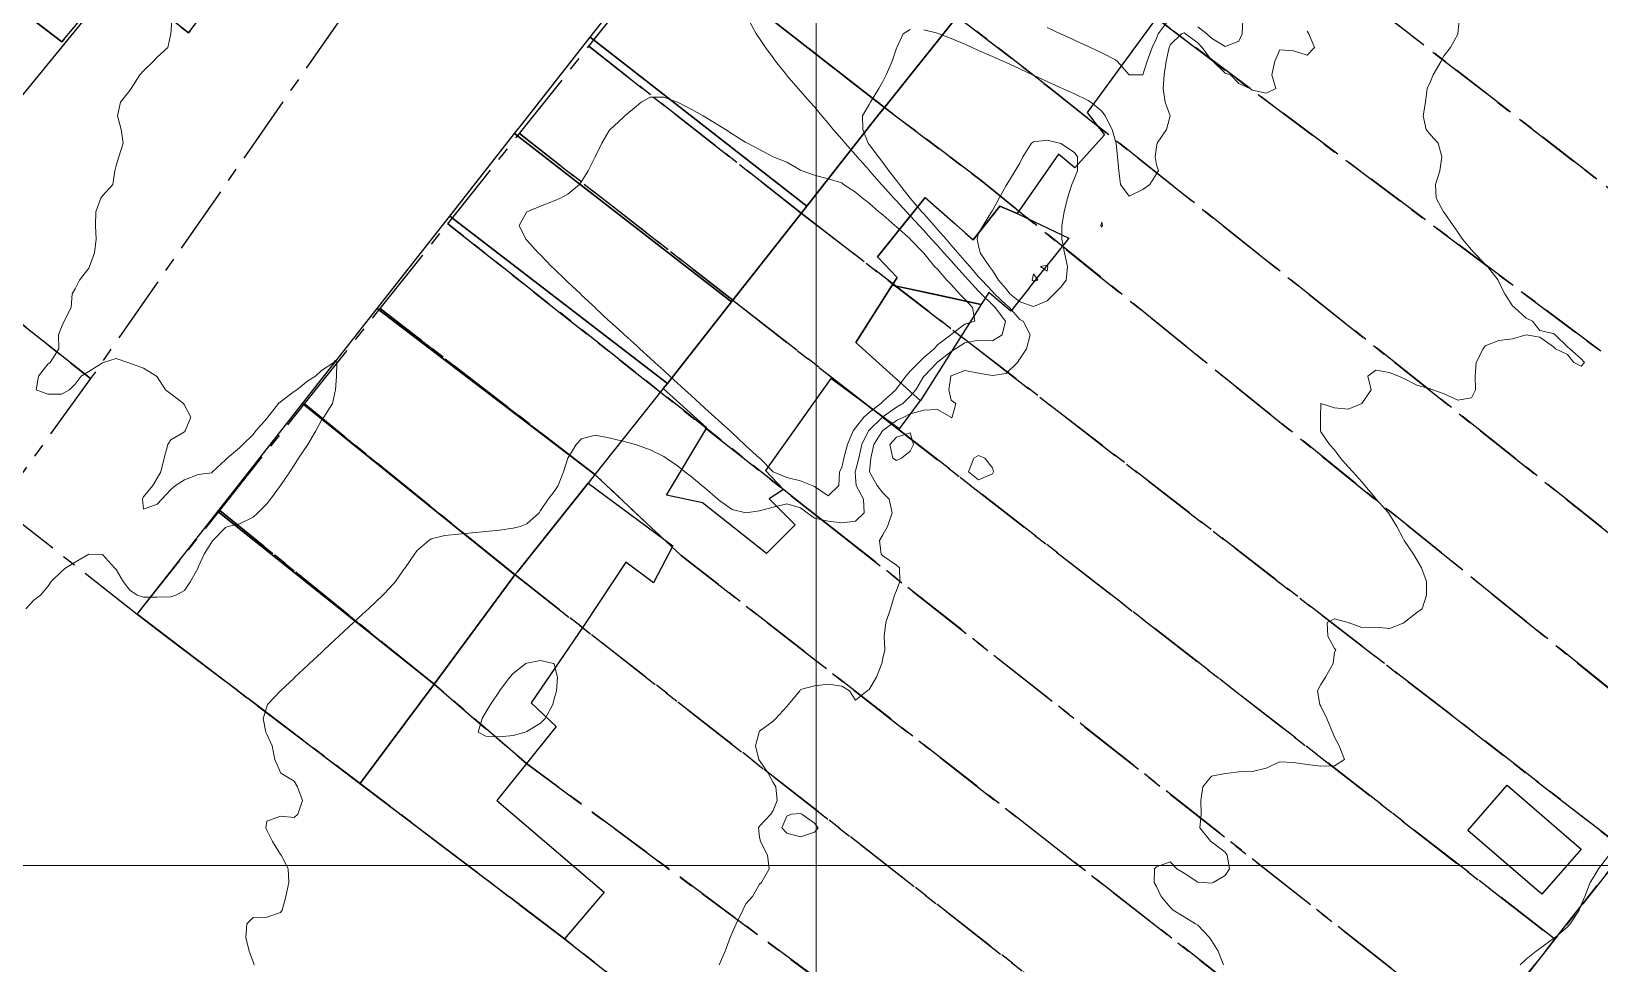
# Model space of a CAD drawing. Header units: centimetres. Extents: x 0 to 642158, y -847 to 649707.
# Drawn here: x 616238.2 to 616295.4, y 621083.8 to 621117.8 of the extents above; entities that cross this region are included whole.
import ezdxf

# ---------------------------------------------------------------- set-up
doc = ezdxf.new("R2010")
doc.units = ezdxf.units.CM
doc.header["$MEASUREMENT"] = 0
doc.linetypes.add('CENTERX2', pattern=[4, 2.5, -0.5, 0.5, -0.5])
doc.layers.add('MEV_grille', color=254, linetype='Continuous', lineweight=9)
doc.layers.add('WAL_topographie 0.5', color=253, linetype='Continuous', lineweight=20)
doc.layers.add('SPW_batiments', color=7, linetype='Continuous')
doc.layers.add('SPW_parcellaire cadastral', color=7, linetype='CENTERX2', lineweight=25, true_color=0xff0542)

# ---------------------------------------------------------------- blocks, each defined once
blk = doc.blocks.new('*U114')
at = {"layer": 'MEV_grille', "transparency": 33554687}
blk.add_lwpolyline([(-1338.461, 0), (1338.461, 0)], dxfattribs=at)
blk = doc.blocks.new('*U115')
at = {"layer": 'MEV_grille', "color": 0, "linetype": 'ByBlock', "lineweight": -2, "transparency": 16777216}
blk.add_blockref('*U114', (0, -1300), dxfattribs=at)
blk = doc.blocks.new('*U112')
at = {"layer": 'MEV_grille', "transparency": 33554687}
blk.add_lwpolyline([(0, 1825.476), (0, -1825.476)], dxfattribs=at)
blk = doc.blocks.new('*U113')
at = {"layer": 'MEV_grille', "color": 0, "linetype": 'ByBlock', "lineweight": -2, "transparency": 16777216}
blk.add_blockref('*U112', (900, 0), dxfattribs=at)

msp = doc.modelspace()

# ---------------------------------------------------------------- linework, layer by layer
at = {"layer": 'SPW_batiments'}
for points in [[(616233.502, 621126.18), (616241.352, 621119.833), (616236.629, 621114.062), (616232.648, 621117.431), (616231.691, 621116.21), (616227.62, 621119.403), (616227.543, 621119.481), (616224.265, 621122.051), (616229.831, 621129.15), (616233.502, 621126.18)], [(616271.963, 621118.38), (616269.307, 621115.058), (616261.399, 621121.229), (616264.026, 621124.574), (616271.963, 621118.38)], [(616269.307, 621115.058), (616269.118, 621114.822), (616266.471, 621111.453), (616258.566, 621117.622), (616261.399, 621121.229), (616269.307, 621115.058)], [(616279.247, 621118.326), (616276.718, 621114.873), (616277.119, 621114.355), (616277.351, 621114.056), (616276.268, 621112.856), (616275.668, 621113.356), (616274.159, 621111.182), (616273.519, 621111.456), (616272.552, 621110.223), (616270.802, 621111.772), (616269.052, 621109.605), (616269.769, 621108.855), (616269.589, 621108.569), (616268.269, 621106.472), (616270.619, 621104.356), (616269.853, 621103.322), (616267.352, 621105.155), (616264.97, 621101.805), (616265.627, 621101.106), (616265.103, 621100.772), (616266.053, 621099.822), (616265.003, 621098.772), (616262.67, 621100.622), (616261.353, 621100.904), (616262.82, 621103.355), (616261.234, 621104.793), (616261.381, 621104.976), (616263.727, 621107.963), (616266.471, 621111.453), (616269.118, 621114.822), (616269.307, 621115.058), (616271.963, 621118.38)], [(616266.471, 621111.453), (616263.727, 621107.963), (616255.801, 621114.102), (616256.051, 621114.421), (616258.566, 621117.622), (616266.471, 621111.453)], [(616263.727, 621107.963), (616261.381, 621104.976), (616253.434, 621111.087), (616255.801, 621114.102), (616263.727, 621107.963)], [(616274.568, 621108.438), (616273.922, 621107.624), (616273.127, 621108.303), (616272.845, 621107.859), (616271.012, 621108.259), (616269.739, 621108.537), (616269.589, 621108.569), (616269.769, 621108.855), (616269.052, 621109.605), (616270.093, 621110.895), (616270.802, 621111.773), (616271.896, 621110.804), (616272.258, 621110.483), (616272.552, 621110.223), (616273.519, 621111.456), (616274.159, 621111.182), (616274.771, 621110.891), (616276.039, 621110.291), (616274.622, 621108.505), (616274.568, 621108.438)], [(616261.381, 621104.976), (616261.234, 621104.793), (616258.736, 621101.654), (616250.788, 621107.718), (616253.434, 621111.087), (616261.381, 621104.976)], [(616270.623, 621104.361), (616270.619, 621104.356), (616268.269, 621106.472), (616269.589, 621108.569), (616272.845, 621107.859), (616270.623, 621104.361)], [(616258.736, 621101.654), (616258.484, 621101.338), (616255.911, 621098.106), (616255.817, 621097.989), (616248.06, 621104.244), (616250.788, 621107.718), (616258.736, 621101.654)], [(616255.817, 621097.989), (616255.683, 621097.808), (616252.859, 621094.001), (616244.967, 621100.304), (616248.06, 621104.244), (616255.817, 621097.989)], [(616261.585, 621099.056), (616260.87, 621097.704), (616259.87, 621098.454), (616258.321, 621096.121), (616256.404, 621093.321), (616257.321, 621092.454), (616256.237, 621091.104), (616255.154, 621089.754), (616259.072, 621086.404), (616257.622, 621084.704), (616250.154, 621090.353), (616252.859, 621094.001), (616255.683, 621097.808), (616255.817, 621097.989), (616255.911, 621098.106), (616258.484, 621101.338), (616261.585, 621099.056)], [(616252.859, 621094.001), (616250.154, 621090.353), (616242.021, 621096.552), (616244.967, 621100.304), (616252.859, 621094.001)], [(616294.754, 621087.975), (616293.321, 621086.325), (616290.621, 621088.658), (616292.054, 621090.308), (616294.754, 621087.975)]]:
    msp.add_lwpolyline(points, dxfattribs=at)
at = {"layer": 'SPW_parcellaire cadastral'}
for points in [[(616246.381, 621121.039), (616249.621, 621118.548), (616240.32, 621105.162), (616170.484, 621160.223), (616179.699, 621172.236), (616235.765, 621129.201), (616231.34, 621123.546), (616231.852, 621123.152), (616239.268, 621117.451), (616241.251, 621119.851), (616243.895, 621117.783), (616246.381, 621121.039)], [(616240.32, 621105.162), (616236.971, 621100.516), (616234.504, 621097.133), (616224.937, 621105.196), (616214.431, 621113.337), (616164.047, 621152.125), (616170.484, 621160.223), (616240.32, 621105.162)], [(616270.138, 621131.909), (616273.352, 621135.951), (616285.249, 621126.68), (616287.572, 621124.895), (616289.677, 621123.258), (616310.944, 621106.387), (616307.975, 621102.63), (616283.019, 621121.986), (616277.921, 621125.828), (616270.138, 621131.909)], [(616305.082, 621098.968), (616279.755, 621117.924), (616274.736, 621121.846), (616266.953, 621127.904), (616270.138, 621131.909), (616277.921, 621125.828), (616283.019, 621121.986), (616307.975, 621102.63), (616305.082, 621098.968)], [(616246.381, 621121.039), (616243.895, 621117.783), (616241.251, 621119.851), (616239.268, 621117.451), (616231.852, 621123.152), (616231.34, 621123.546), (616235.765, 621129.201), (616246.381, 621121.039)], [(616301.753, 621094.755), (616275.435, 621115.704), (616271.969, 621118.386), (616264.15, 621124.38), (616266.953, 621127.904), (616274.736, 621121.846), (616279.755, 621117.924), (616305.082, 621098.968), (616301.753, 621094.755)], [(616261.546, 621121.105), (616264.15, 621124.38), (616271.969, 621118.386), (616275.435, 621115.704), (616301.753, 621094.755), (616298.979, 621091.246), (616272.839, 621112.393), (616269.307, 621115.058), (616261.546, 621121.105)], [(616305.082, 621098.968), (616307.975, 621102.63), (616310.944, 621106.387), (616313.428, 621109.53), (616316.151, 621112.977), (616318.432, 621115.864), (616321.896, 621120.248), (616323.831, 621122.697), (616331.518, 621116.661), (616296.156, 621073.325), (616294.938, 621074.355), (616289.362, 621079.073), (616290.985, 621081.127), (616293.793, 621084.681), (616296.371, 621087.944), (616298.979, 621091.246), (616301.753, 621094.755), (616305.082, 621098.968)], [(616261.546, 621121.105), (616269.307, 621115.058), (616272.839, 621112.393), (616298.979, 621091.246), (616296.371, 621087.944), (616289.944, 621092.922), (616266.273, 621111.201), (616258.513, 621117.291), (616261.546, 621121.105)], [(616258.513, 621117.291), (616266.273, 621111.201), (616289.944, 621092.922), (616296.371, 621087.944), (616293.793, 621084.681), (616269.279, 621103.723), (616263.773, 621108.019), (616255.978, 621114.104), (616258.513, 621117.291)], [(616234.504, 621097.133), (616236.971, 621100.516), (616242.02, 621096.552), (616243.227, 621095.632), (616257.622, 621084.703), (616279.907, 621067.106), (616285.635, 621062.58), (616294.938, 621074.355), (616296.156, 621073.325), (616331.518, 621116.661), (616336.501, 621112.779), (616340.801, 621109.396), (616349.064, 621102.902), (616357.004, 621096.65), (616365.286, 621090.149), (616331.308, 621049.179), (616335.409, 621045.813), (616267.58, 620957.645), (616263.613, 620952.538), (616261.912, 620966.122), (616250.942, 621018.209), (616235.854, 621085.618), (616234.067, 621096.533), (616234.504, 621097.133)], [(616253.361, 621110.813), (616255.978, 621114.104), (616263.773, 621108.019), (616269.279, 621103.723), (616293.793, 621084.681), (616290.985, 621081.127), (616267.193, 621099.87), (616266.477, 621100.426), (616253.361, 621110.813)], [(616253.361, 621110.813), (616266.477, 621100.426), (616267.193, 621099.87), (616290.985, 621081.127), (616289.362, 621079.073), (616288.481, 621077.957), (616261.888, 621098.696), (616258.736, 621101.653), (616250.896, 621107.714), (616253.361, 621110.813)], [(616248.126, 621104.231), (616250.896, 621107.714), (616258.736, 621101.653), (616261.888, 621098.696), (616288.481, 621077.957), (616285.809, 621074.576), (616255.818, 621097.988), (616248.126, 621104.231)], [(616283.129, 621071.184), (616256.237, 621091.103), (616252.859, 621094), (616245.032, 621100.34), (616248.126, 621104.231), (616255.818, 621097.988), (616285.809, 621074.576), (616283.129, 621071.184)], [(616283.129, 621071.184), (616279.907, 621067.106), (616257.622, 621084.703), (616243.227, 621095.632), (616242.02, 621096.552), (616245.032, 621100.34), (616252.859, 621094), (616256.237, 621091.103), (616283.129, 621071.184)]]:
    msp.add_lwpolyline(points, dxfattribs=at)
at = {"layer": 'WAL_topographie 0.5'}
for points in [[(616243.283, 621118.25), (616243.25, 621117.75), (616243.25, 621117.75), (616243.138, 621117.25), (616242.75, 621116.889), (616242.609, 621116.75), (616242.25, 621116.396), (616242.119, 621116.25), (616241.797, 621115.75), (616241.75, 621115.679), (616241.411, 621115.25), (616241.302, 621114.75), (616241.44, 621114.25), (616241.507, 621113.75), (616241.347, 621113.25), (616241.25, 621112.938), (616241.208, 621112.75), (616241.135, 621112.25), (616240.75, 621111.833), (616240.691, 621111.75), (616240.51, 621111.25), (616240.495, 621110.75), (616240.515, 621110.25), (616240.454, 621109.75), (616240.28, 621109.25), (616240.25, 621109.191), (616239.917, 621108.75), (616239.75, 621108.437), (616239.643, 621108.25), (616239.611, 621107.75), (616239.354, 621107.25), (616239.25, 621107.036), (616239.15, 621106.75), (616239.153, 621106.25), (616238.844, 621105.75), (616238.75, 621105.678), (616238.417, 621105.25), (616238.327, 621104.75), (616238.75, 621104.588), (616239.25, 621104.589), (616239.55, 621104.75), (616239.75, 621104.95), (616239.975, 621105.25), (616240.25, 621105.422), (616240.75, 621105.736), (616240.786, 621105.75), (616241.25, 621105.885), (616241.683, 621105.75), (616241.75, 621105.726), (616242.25, 621105.539), (616242.728, 621105.25), (616242.75, 621105.226), (616243.053, 621104.75), (616243.25, 621104.602), (616243.706, 621104.25), (616243.75, 621104.187), (616243.973, 621103.75), (616243.777, 621103.25), (616243.75, 621103.213), (616243.25, 621102.917), (616243.134, 621102.75), (616243.004, 621102.25), (616242.882, 621101.75), (616242.75, 621101.525), (616242.593, 621101.25), (616242.25, 621100.836), (616242.21, 621100.75), (616242.25, 621100.393), (616242.75, 621100.576), (616242.924, 621100.75), (616243.25, 621101.107), (616243.417, 621101.25), (616243.75, 621101.464), (616244.25, 621101.65), (616244.75, 621101.714), (616244.768, 621101.75), (616245.25, 621102.185), (616245.307, 621102.25), (616245.75, 621102.628), (616245.882, 621102.75), (616246.25, 621103.118), (616246.348, 621103.25), (616246.75, 621103.696), (616246.792, 621103.75), (616247.18, 621104.25), (616247.25, 621104.308), (616247.75, 621104.685), (616247.853, 621104.75), (616248.25, 621105.08), (616248.526, 621105.25), (616248.75, 621105.453), (616249.202, 621105.75), (616249.25, 621105.817), (616249.309, 621105.75), (616249.304, 621105.25), (616249.261, 621104.75), (616249.25, 621104.7), (616249.148, 621104.25), (616248.833, 621103.75), (616248.75, 621103.636), (616248.548, 621103.25), (616248.25, 621102.75), (616248.25, 621102.75), (616247.911, 621102.25), (616247.75, 621102), (616247.589, 621101.75), (616247.25, 621101.25), (616247.25, 621101.25), (616246.886, 621100.75), (616246.75, 621100.587), (616246.427, 621100.25), (616246.25, 621100.092), (616245.75, 621099.855), (616245.344, 621099.75), (616245.25, 621099.723), (616244.786, 621099.25), (616244.75, 621099.201), (616244.47, 621098.75), (616244.25, 621098.267), (616244.242, 621098.25), (616243.963, 621097.75), (616243.75, 621097.417), (616243.425, 621097.25), (616243.25, 621097.19), (616242.75, 621097.176), (616242.25, 621097.171), (616242.018, 621097.25), (616241.75, 621097.433), (616241.505, 621097.75), (616241.25, 621098.185), (616241.191, 621098.25), (616240.75, 621098.734), (616240.25, 621098.75), (616239.75, 621098.452), (616239.41, 621098.25), (616239.25, 621098.112), (616238.875, 621097.75), (616238.75, 621097.566), (616238.489, 621097.25), (616238.25, 621097.06), (616237.95, 621096.75)], [(616264.359, 621118.25), (616264.62, 621117.75), (616264.75, 621117.571), (616264.961, 621117.25), (616265.25, 621116.871), (616265.334, 621116.75), (616265.732, 621116.25), (616265.75, 621116.231), (616266.159, 621115.75), (616266.25, 621115.654), (616266.593, 621115.25), (616266.75, 621115.076), (616267.019, 621114.75), (616267.25, 621114.484), (616267.441, 621114.25), (616267.75, 621113.897), (616267.872, 621113.75), (616268.25, 621113.326), (616268.314, 621113.25), (616268.75, 621112.763), (616268.761, 621112.75), (616269.204, 621112.25), (616269.25, 621112.202), (616269.653, 621111.75), (616269.75, 621111.65), (616270.11, 621111.25), (616270.25, 621111.105), (616270.572, 621110.75), (616270.75, 621110.565), (616271.032, 621110.25), (616271.25, 621110.014), (616271.482, 621109.75), (616271.75, 621109.456), (616271.93, 621109.25), (616272.25, 621108.899), (616272.382, 621108.75), (616272.75, 621108.351), (616272.845, 621108.25), (616273.25, 621107.852), (616273.358, 621107.75), (616273.728, 621107.25), (616273.613, 621106.75), (616273.25, 621106.539), (616272.75, 621106.558), (616272.25, 621106.462), (616271.906, 621106.25), (616271.75, 621106.142), (616271.25, 621105.762), (616271.237, 621105.75), (616270.755, 621105.25), (616270.75, 621105.241), (616270.451, 621104.75), (616270.25, 621104.515), (616269.986, 621104.25), (616269.75, 621104.116), (616269.25, 621103.756), (616269.243, 621103.75), (616268.75, 621103.278), (616268.726, 621103.25), (616268.484, 621102.75), (616268.372, 621102.25), (616268.25, 621101.79), (616268.237, 621101.75), (616268.25, 621101.561), (616268.276, 621101.25), (616268.549, 621100.75), (616268.566, 621100.25), (616268.25, 621099.955), (616267.75, 621099.894), (616267.25, 621099.95), (616266.75, 621100.064), (616266.486, 621100.25), (616266.25, 621100.438), (616265.75, 621100.578), (616265.25, 621100.456), (616264.75, 621100.33), (616264.25, 621100.257), (616263.75, 621100.377), (616263.25, 621100.73), (616263.225, 621100.75), (616262.75, 621101.166), (616262.644, 621101.25), (616262.25, 621101.582), (616262.022, 621101.75), (616261.75, 621101.969), (616261.333, 621102.25), (616261.25, 621102.31), (616260.75, 621102.553), (616260.25, 621102.741), (616260.214, 621102.75), (616259.75, 621102.873), (616259.25, 621102.995), (616258.75, 621103.087), (616258.25, 621102.96), (616258.047, 621102.75), (616257.75, 621102.25), (616257.75, 621102.25), (616257.591, 621101.75), (616257.399, 621101.25), (616257.25, 621101.038), (616257.029, 621100.75), (616256.75, 621100.337), (616256.696, 621100.25), (616256.25, 621099.857), (616256, 621099.75), (616255.75, 621099.692), (616255.25, 621099.625), (616254.75, 621099.575), (616254.25, 621099.528), (616253.75, 621099.482), (616253.25, 621099.425), (616252.75, 621099.3), (616252.665, 621099.25), (616252.25, 621098.881), (616252.15, 621098.75), (616251.8, 621098.25), (616251.75, 621098.177), (616251.448, 621097.75), (616251.25, 621097.52), (616250.995, 621097.25), (616250.75, 621097.014), (616250.466, 621096.75), (616250.25, 621096.554), (616249.923, 621096.25), (616249.75, 621096.089), (616249.385, 621095.75), (616249.25, 621095.625), (616248.846, 621095.25), (616248.75, 621095.159), (616248.309, 621094.75), (616248.25, 621094.694), (616247.779, 621094.25), (616247.75, 621094.222), (616247.25, 621093.75), (616247.25, 621093.75), (616246.783, 621093.25), (616246.75, 621093.171), (616246.621, 621092.75), (616246.719, 621092.25), (616246.75, 621092.17), (616246.948, 621091.75), (616247.052, 621091.25), (616247.25, 621090.778), (616247.267, 621090.75), (616247.75, 621090.454), (616247.872, 621090.25), (616248.059, 621089.75), (616247.891, 621089.25), (616247.75, 621089.125), (616247.25, 621089.183), (616246.75, 621089), (616246.722, 621088.75), (616246.75, 621088.662), (616246.962, 621088.25), (616247.25, 621087.775), (616247.275, 621087.75), (616247.538, 621087.25), (616247.563, 621086.75), (616247.442, 621086.25), (616247.31, 621085.75), (616247.25, 621085.662), (616246.75, 621085.488), (616246.25, 621085.482), (616246.024, 621085.25), (616245.986, 621084.75), (616246.109, 621084.25), (616246.25, 621083.863), (616246.291, 621083.75)], [(616270.25, 621117.905), (616269.99, 621117.75), (616269.758, 621117.25), (616269.75, 621117.226), (616269.594, 621116.75), (616269.375, 621116.25), (616269.25, 621116.008), (616269.108, 621115.75), (616268.803, 621115.25), (616268.75, 621115.164), (616268.512, 621114.75), (616268.515, 621114.25), (616268.717, 621113.75), (616268.75, 621113.707), (616269.095, 621113.25), (616269.25, 621113.047), (616269.474, 621112.75), (616269.75, 621112.389), (616269.855, 621112.25), (616270.243, 621111.75), (616270.25, 621111.743), (616270.68, 621111.25), (616270.75, 621111.173), (616271.12, 621110.75), (616271.25, 621110.605), (616271.56, 621110.25), (616271.75, 621110.032), (616271.994, 621109.75), (616272.25, 621109.455), (616272.427, 621109.25), (616272.75, 621108.878), (616272.861, 621108.75), (616273.25, 621108.332), (616273.326, 621108.25), (616273.75, 621107.853), (616273.871, 621107.75), (616274.25, 621107.319), (616274.373, 621107.25), (616274.636, 621106.75), (616274.501, 621106.25), (616274.25, 621105.873), (616274.17, 621105.75), (616273.75, 621105.347), (616273.25, 621105.266), (616272.75, 621105.351), (616272.25, 621105.454), (616271.75, 621105.261), (616271.738, 621105.25), (616271.665, 621104.75), (616271.75, 621104.371), (616271.917, 621104.25), (616271.785, 621103.75), (616271.75, 621103.729), (616271.736, 621103.75), (616271.25, 621104.029), (616270.75, 621104.003), (616270.25, 621103.871), (616270.016, 621103.75), (616269.75, 621103.627), (616269.25, 621103.265), (616269.234, 621103.25), (616268.918, 621102.75), (616268.811, 621102.25), (616268.767, 621101.75), (616269.049, 621101.25), (616269.25, 621100.991), (616269.479, 621100.75), (616269.591, 621100.25), (616269.422, 621099.75), (616269.25, 621099.451), (616269.126, 621099.25), (616269.193, 621098.75), (616269.25, 621098.687), (616269.75, 621098.34), (616269.856, 621098.25), (616269.873, 621097.75), (616269.75, 621097.421), (616269.677, 621097.25), (616269.533, 621096.75), (616269.365, 621096.25), (616269.303, 621095.75), (616269.325, 621095.25), (616269.25, 621094.95), (616269.215, 621094.75), (616269.016, 621094.25), (616268.75, 621093.803), (616268.679, 621093.75), (616268.25, 621093.417), (616268.036, 621093.75), (616267.75, 621093.928), (616267.25, 621094), (616266.75, 621093.932), (616266.25, 621093.8), (616266.225, 621093.75), (616265.803, 621093.25), (616265.75, 621093.181), (616265.347, 621092.75), (616265.25, 621092.65), (616264.75, 621092.279), (616264.733, 621092.25), (616264.606, 621091.75), (616264.724, 621091.25), (616264.75, 621091.208), (616265.067, 621090.75), (616265.25, 621090.411), (616265.348, 621090.25), (616265.393, 621089.75), (616265.25, 621089.386), (616265.162, 621089.25), (616264.75, 621088.813), (616264.71, 621088.75), (616264.75, 621088.417), (616264.783, 621088.25), (616265.038, 621087.75), (616265.096, 621087.25), (616264.822, 621086.75), (616264.75, 621086.692), (616264.489, 621086.25), (616264.25, 621085.974), (616264.132, 621085.75), (616263.889, 621085.25), (616263.75, 621084.917), (616263.681, 621084.75), (616263.496, 621084.25), (616263.27, 621083.75)], [(616284.75, 621117.85), (616284.813, 621117.75), (616285.013, 621117.25), (616284.75, 621116.972), (616284.25, 621117.125), (616283.75, 621117.159), (616283.562, 621116.75), (616283.458, 621116.25), (616283.607, 621115.75), (616283.25, 621115.583), (616282.75, 621115.692), (616282.66, 621115.75), (616282.25, 621115.938), (616281.949, 621116.25), (616281.75, 621116.311), (616281.302, 621116.75), (616281.25, 621116.785), (616280.918, 621117.25), (616280.75, 621117.421), (616280.309, 621117.75), (616280.25, 621117.781), (616280.156, 621117.75), (616279.75, 621117.349), (616279.713, 621117.25), (616279.597, 621116.75), (616279.521, 621116.25), (616279.486, 621115.75), (616279.558, 621115.25), (616279.742, 621114.75), (616279.613, 621114.25), (616279.274, 621113.75), (616279.25, 621113.617), (616279.195, 621113.25), (616279.25, 621112.968), (616279.313, 621112.75), (616279.25, 621112.634), (616279, 621112.25), (616278.75, 621112.066), (616278.25, 621111.814), (616277.932, 621112.25), (616277.874, 621112.75), (616277.827, 621113.25), (616277.776, 621113.75), (616277.75, 621113.828), (616277.624, 621114.25), (616277.368, 621114.75), (616277.25, 621114.924), (616276.851, 621115.25), (616276.75, 621115.314), (616276.25, 621115.55), (616275.81, 621115.75), (616275.75, 621115.777), (616275.25, 621116.004), (616274.75, 621116.235), (616274.717, 621116.25), (616274.25, 621116.464), (616273.75, 621116.695), (616273.629, 621116.75), (616273.25, 621116.921), (616272.75, 621117.143), (616272.511, 621117.25), (616272.25, 621117.367), (616271.75, 621117.573), (616271.307, 621117.75), (616271.25, 621117.773), (616270.75, 621117.897)], [(616279.689, 621118.25), (616279.305, 621117.75), (616279.25, 621117.582), (616279.087, 621117.25), (616278.9, 621116.75), (616278.75, 621116.253), (616278.25, 621116.254), (616277.813, 621116.75), (616277.75, 621116.802), (616277.25, 621117.056), (616276.83, 621117.25), (616276.75, 621117.287), (616276.25, 621117.517), (616275.75, 621117.748), (616275.745, 621117.75), (616275.25, 621117.973)], [(616290.304, 621118.25), (616290.256, 621117.75), (616290.25, 621117.732), (616289.985, 621117.25), (616289.75, 621116.957), (616289.637, 621116.75), (616289.348, 621116.25), (616289.25, 621116.01), (616289.136, 621115.75), (616289.07, 621115.25), (616288.982, 621114.75), (616289.099, 621114.25), (616289.25, 621114.058), (616289.536, 621113.75), (616289.664, 621113.25), (616289.588, 621112.75), (616289.438, 621112.25), (616289.458, 621111.75), (616289.73, 621111.25), (616289.75, 621111.228), (616290.074, 621110.75), (616290.25, 621110.5), (616290.415, 621110.25), (616290.75, 621109.856), (616290.843, 621109.75), (616291.25, 621109.337), (616291.332, 621109.25), (616291.719, 621108.75), (616291.75, 621108.674), (616291.961, 621108.25), (616292.25, 621107.812), (616292.326, 621107.75), (616292.75, 621107.369), (616292.982, 621107.25), (616293.25, 621106.917), (616293.75, 621106.808), (616293.809, 621106.75), (616294.25, 621106.313), (616294.345, 621106.25), (616294.75, 621105.884), (616294.875, 621105.75), (616294.75, 621105.612), (616294.482, 621105.75), (616294.25, 621106.038), (616293.813, 621106.25), (616293.75, 621106.317), (616293.25, 621106.665), (616292.75, 621106.75), (616292.25, 621106.614), (616291.75, 621106.543), (616291.25, 621106.355), (616291.179, 621106.25), (616290.922, 621105.75), (616290.886, 621105.25), (616290.901, 621104.75), (616290.75, 621104.454), (616290.25, 621104.368), (616289.75, 621104.601), (616289.343, 621104.75), (616289.25, 621104.782), (616288.75, 621104.919), (616288.25, 621105.168), (616288.083, 621105.25), (616287.75, 621105.383), (616287.25, 621105.464), (616286.964, 621105.25), (616287.083, 621104.75), (616286.75, 621104.25), (616286.75, 621104.25), (616286.25, 621104.042), (616285.75, 621104.094), (616285.25, 621104.25), (616285.232, 621103.75), (616285.232, 621103.25), (616285.25, 621103.212), (616285.569, 621102.75), (616285.75, 621102.556), (616285.964, 621102.25), (616286.25, 621101.94), (616286.415, 621101.75), (616286.75, 621101.383), (616286.86, 621101.25), (616287.25, 621100.777), (616287.273, 621100.75), (616287.714, 621100.25), (616287.75, 621100.19), (616288.022, 621099.75), (616288.25, 621099.319), (616288.292, 621099.25), (616288.636, 621098.75), (616288.75, 621098.533), (616288.926, 621098.25), (616289.105, 621097.75), (616289.102, 621097.25), (616288.95, 621096.75), (616288.75, 621096.612), (616288.294, 621096.25), (616288.25, 621096.221), (616287.75, 621096.036), (616287.25, 621096.074), (616286.75, 621096.066), (616286.25, 621096.25), (616286.25, 621096.25), (616285.75, 621096.379), (616285.484, 621096.25), (616285.5, 621095.75), (616285.75, 621095.296), (616285.792, 621095.25), (616285.75, 621095.167), (616285.696, 621094.75), (616285.417, 621094.25), (616285.25, 621093.989), (616285.122, 621093.75), (616285.215, 621093.25), (616285.25, 621093.196), (616285.464, 621092.75), (616285.67, 621092.25), (616285.75, 621092.058), (616285.912, 621091.75), (616286.115, 621091.25), (616285.75, 621091.013), (616285.25, 621091.007), (616284.75, 621091.065), (616284.25, 621091.132), (616283.75, 621091.159), (616283.25, 621090.934), (616282.75, 621090.81), (616282.25, 621090.797), (616281.875, 621090.75), (616281.75, 621090.731), (616281.25, 621090.636), (616280.935, 621090.25), (616280.863, 621089.75), (616280.875, 621089.25), (616280.825, 621088.75), (616281.231, 621088.25), (616281.25, 621088.241), (616281.75, 621087.861), (616281.83, 621087.75), (616281.908, 621087.25), (616281.75, 621087.012), (616281.313, 621086.75), (616281.25, 621086.726), (616280.95, 621086.75), (616280.75, 621086.766), (616280.25, 621087.097), (616279.991, 621087.25), (616279.75, 621087.509), (616279.25, 621087.327), (616279.173, 621087.25), (616279.164, 621086.75), (616279.25, 621086.611), (616279.421, 621086.25), (616279.75, 621085.853), (616279.857, 621085.75), (616280.25, 621085.503), (616280.672, 621085.25), (616280.75, 621085.2), (616281.181, 621084.75), (616281.25, 621084.636), (616281.497, 621084.25), (616281.693, 621083.75)], [(616282.393, 621118.25), (616282.376, 621117.75), (616282.25, 621117.485), (616281.75, 621117.279), (616281.25, 621117.583), (616281.085, 621117.75), (616280.75, 621118.006)], [(616267.648, 621101.25), (616267.25, 621100.871), (616266.75, 621101.212), (616266.668, 621101.25), (616266.25, 621101.423), (616265.75, 621101.551), (616265.25, 621101.75), (616265.25, 621101.75), (616264.754, 621102.25), (616264.75, 621102.254), (616264.25, 621102.707), (616264.203, 621102.75), (616263.75, 621103.176), (616263.671, 621103.25), (616263.25, 621103.631), (616263.119, 621103.75), (616262.75, 621104.08), (616262.563, 621104.25), (616262.25, 621104.536), (616262.014, 621104.75), (616261.75, 621104.995), (616261.468, 621105.25), (616261.25, 621105.447), (616260.923, 621105.75), (616260.75, 621105.908), (616260.376, 621106.25), (616260.25, 621106.366), (616259.819, 621106.75), (616259.75, 621106.814), (616259.267, 621107.25), (616259.25, 621107.267), (616258.75, 621107.746), (616258.746, 621107.75), (616258.25, 621108.209), (616258.204, 621108.25), (616257.75, 621108.676), (616257.669, 621108.75), (616257.25, 621109.165), (616257.155, 621109.25), (616256.75, 621109.675), (616256.667, 621109.75), (616256.25, 621110.213), (616256.212, 621110.25), (616255.968, 621110.75), (616256.25, 621111.25), (616256.25, 621111.25), (616256.75, 621111.454), (616257.25, 621111.654), (616257.477, 621111.75), (616257.75, 621111.886), (616258.171, 621112.25), (616258.25, 621112.35), (616258.49, 621112.75), (616258.75, 621113.25), (616258.75, 621113.25), (616258.991, 621113.75), (616259.25, 621114.187), (616259.298, 621114.25), (616259.75, 621114.682), (616259.833, 621114.75), (616260.25, 621115.107), (616260.427, 621115.25), (616260.75, 621115.44), (616261.25, 621115.44), (616261.75, 621115.25), (616261.75, 621115.25), (616262.25, 621115), (616262.689, 621114.75), (616262.75, 621114.714), (616263.25, 621114.413), (616263.508, 621114.25), (616263.75, 621114.099), (616264.25, 621113.784), (616264.313, 621113.75), (616264.75, 621113.522), (616265.25, 621113.25), (616265.25, 621113.25), (616265.75, 621113.059), (616266.25, 621112.772), (616266.306, 621112.75), (616266.75, 621112.59), (616267.25, 621112.45), (616267.75, 621112.301), (616267.814, 621112.25), (616268.25, 621111.962), (616268.505, 621111.75), (616268.75, 621111.565), (616269.103, 621111.25), (616269.25, 621111.132), (616269.686, 621110.75), (616269.75, 621110.701), (616270.25, 621110.256), (616270.255, 621110.25), (616270.734, 621109.75), (616270.75, 621109.735), (616271.141, 621109.25), (616271.25, 621109.148), (616271.588, 621108.75), (616271.75, 621108.597), (616272.049, 621108.25), (616272.25, 621108.053), (616272.53, 621107.75), (616272.61, 621107.25), (616272.25, 621107.146), (616271.75, 621106.762), (616271.74, 621106.75), (616271.25, 621106.384), (616271.129, 621106.25), (616270.75, 621105.928), (616270.571, 621105.75), (616270.25, 621105.427), (616270.089, 621105.25), (616269.75, 621104.783), (616269.723, 621104.75), (616269.25, 621104.319), (616269.172, 621104.25), (616268.75, 621103.923), (616268.556, 621103.75), (616268.25, 621103.355), (616268.163, 621103.25), (616267.955, 621102.75), (616267.83, 621102.25), (616267.75, 621101.915), (616267.672, 621101.75), (616267.648, 621101.25)], [(616275.25, 621108.002), (616275.514, 621108.25), (616275.75, 621108.501), (616275.941, 621108.75), (616275.994, 621109.25), (616275.888, 621109.75), (616275.787, 621110.25), (616275.785, 621110.75), (616275.875, 621111.25), (616275.995, 621111.75), (616276.149, 621112.25), (616276.25, 621112.481), (616276.36, 621112.75), (616276.356, 621113.25), (616276.25, 621113.412), (616275.75, 621113.737), (616275.703, 621113.75), (616275.25, 621113.859), (616274.75, 621113.802), (616274.679, 621113.75), (616274.369, 621113.25), (616274.25, 621113.029), (616274.083, 621112.75), (616273.776, 621112.25), (616273.75, 621112.206), (616273.5, 621111.75), (616273.25, 621111.294), (616273.224, 621111.25), (616272.917, 621110.75), (616272.75, 621110.471), (616272.691, 621110.25), (616272.75, 621110), (616272.81, 621109.75), (616273.146, 621109.25), (616273.25, 621109.108), (616273.48, 621108.75), (616273.75, 621108.437), (616273.893, 621108.25), (616274.25, 621107.962), (616274.75, 621107.787), (616275.25, 621108.002)], [(616277.272, 621110.75), (616277.25, 621110.683), (616277.212, 621110.75), (616277.25, 621110.868), (616277.272, 621110.75)], [(616275.25, 621109.085), (616275.278, 621109.25), (616275.25, 621109.302), (616275.009, 621109.25), (616275.25, 621109.085)], [(616274.75, 621108.709), (616274.91, 621108.75), (616274.75, 621108.986), (616274.702, 621108.75), (616274.75, 621108.709)], [(616269.75, 621102.161), (616269.935, 621102.25), (616270.25, 621102.506), (616270.374, 621102.75), (616270.25, 621103.174), (616269.75, 621103.019), (616269.506, 621102.75), (616269.612, 621102.25), (616269.75, 621102.161)], [(616273.295, 621101.75), (616273.25, 621101.677), (616272.75, 621101.46), (616272.383, 621101.75), (616272.573, 621102.25), (616272.75, 621102.343), (616272.97, 621102.25), (616273.25, 621101.9), (616273.295, 621101.75)], [(616255.75, 621092.122), (616256.194, 621092.25), (616256.25, 621092.267), (616256.75, 621092.574), (616256.924, 621092.75), (616257.199, 621093.25), (616257.25, 621093.466), (616257.338, 621093.75), (616257.367, 621094.25), (616257.25, 621094.729), (616257.224, 621094.75), (616256.75, 621094.868), (616256.25, 621094.771), (616256.209, 621094.75), (616255.75, 621094.388), (616255.623, 621094.25), (616255.256, 621093.75), (616255.25, 621093.742), (616254.924, 621093.25), (616254.75, 621092.97), (616254.62, 621092.75), (616254.476, 621092.25), (616254.75, 621092.102), (616255.25, 621092.072), (616255.75, 621092.122)], [(616266.895, 621088.75), (616266.75, 621088.593), (616266.25, 621088.422), (616265.75, 621088.562), (616265.562, 621088.75), (616265.75, 621089.179), (616265.917, 621089.25), (616266.25, 621089.27), (616266.296, 621089.25), (616266.75, 621088.927), (616266.895, 621088.75)], [(616295.75, 621087.727), (616295.385, 621087.25), (616295.25, 621087.028), (616295.086, 621086.75), (616294.887, 621086.25), (616294.75, 621085.937), (616294.682, 621085.75), (616294.353, 621085.25), (616294.25, 621085.137), (616293.804, 621084.75), (616293.75, 621084.705), (616293.25, 621084.347), (616293.114, 621084.25), (616292.75, 621083.953), (616292.533, 621083.75)]]:
    msp.add_lwpolyline(points, dxfattribs=at)

# ---------------------------------------------------------------- block references
at = {"layer": 'MEV_grille', "transparency": 33554687}
for name, p in [('*U113', (615366.814, 620593.644)), ('*U115', (616669.481, 622387.381))]:
    msp.add_blockref(name, p, dxfattribs=at)

doc.saveas('drawing.dxf')
